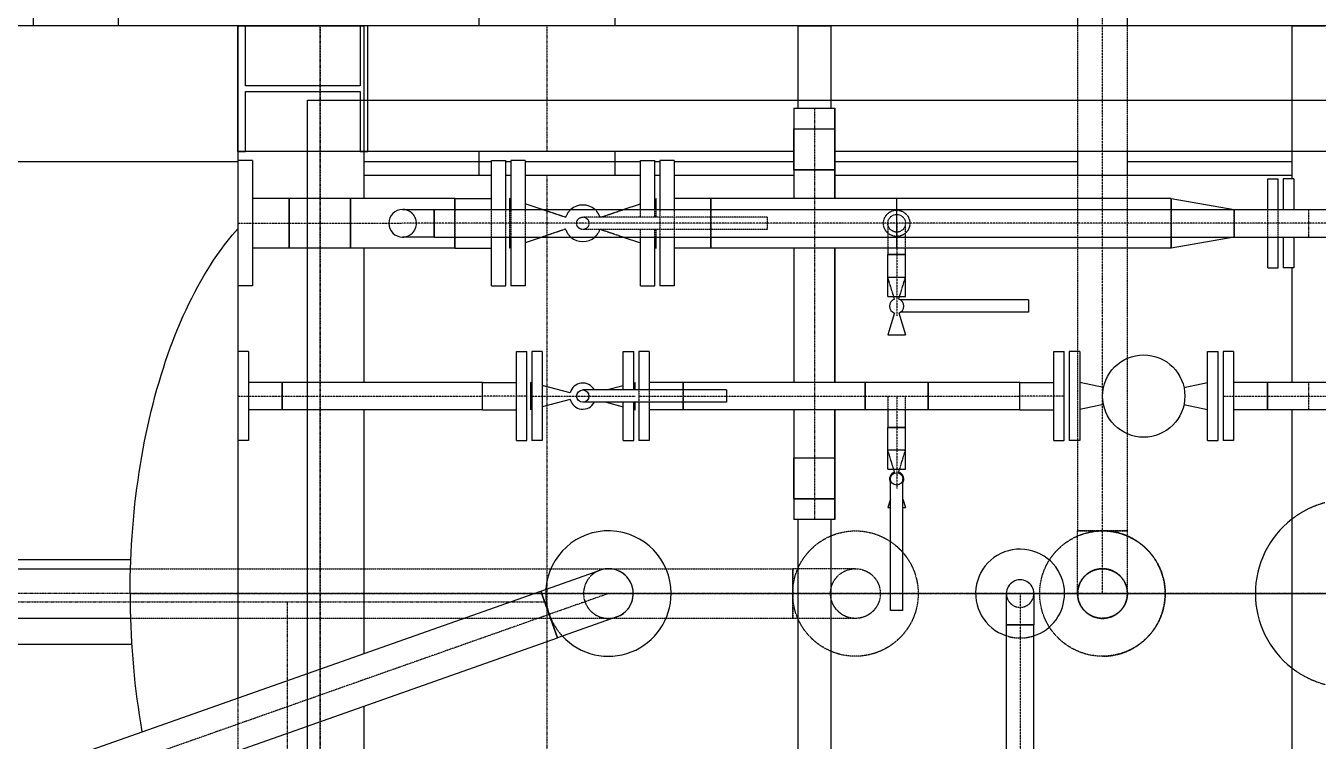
# Model space of a CAD drawing. Header units: millimetres. Extents: x -10011772 to -8149599, y 2847708 to 3434448.
# Drawn here: x -9495940 to -9492801, y 3199325 to 3201063 of the extents above; entities that cross this region are included whole.
import ezdxf

# ---------------------------------------------------------------- set-up
doc = ezdxf.new("R2010")
doc.units = ezdxf.units.MM
for name, pattern in [('DASHDOT2', [0.5, 0.25, -0.125, 0, -0.125]), ('DIVIDE2', [0.625, 0.25, -0.125, 0, -0.125, 0, -0.125]), ('HIDDEN2', [0.1875, 0.125, -0.0625])]:
    doc.linetypes.add(name, pattern=pattern)
doc.layers.add('总平面底图', color=9, linetype='Continuous')

# ---------------------------------------------------------------- blocks, each defined once
blk = doc.blocks.new('总平面底图 爆炸危险区 LOCATION I')
at = {"layer": '总平面底图', "linetype": 'Continuous'}
for p, q in [((227472.4, 137068.4), (227472.4, 136807.7)), ((226766.3, 137041.5), (226766.3, 136807.7)), ((226869.4, 136960.5), (226869.4, 136807.7)), ((228034.7, 136941.5), (228034.7, 136807.7)), ((228095, 136941.5), (228095, 136807.7)), ((227307.3, 136899.9), (227307.3, 136807.7)), ((227014.9, 136807.7), (226216.4, 136807.7)), ((226869.4, 136807.7), (226766.3, 136807.7)), ((227014.9, 136807.7), (227014.9, 136643.9)), ((227014.9, 136807.7), (227167.8, 136807.7)), ((227024.1, 136807.7), (227014.9, 136807.7)), ((227014.9, 136807.7), (227014.9, 136654.8)), ((231314.9, 136807.7), (227014.9, 136807.7)), ((227014.9, 136654.8), (227014.9, 136807.7)), ((227024.1, 136734.6), (227024.1, 136807.7)), ((227172.4, 136807.7), (227163.1, 136807.7)), ((227163.1, 136807.7), (227163.1, 136734.6)), ((227167.8, 136807.7), (227167.8, 136597.9)), ((227172.4, 136654.8), (227172.4, 136807.7)), ((227694.8, 136807.7), (227734.9, 136807.7)), ((227694.8, 136807.7), (227694.8, 136707.7)), ((227734.9, 136807.7), (227734.9, 136707.7)), ((228294.8, 136807.7), (228294.8, 136621.7)), ((228294.8, 136807.7), (228334.9, 136807.7)), ((227163.1, 136734.6), (227024.1, 136734.6)), ((227024.1, 136728), (227163.1, 136728)), ((227024.1, 136654.8), (227024.1, 136728)), ((227163.1, 136728), (227163.1, 136654.8)), ((227099.5, 135270), (227099.5, 136717.5)), ((227099.5, 136717.5), (231225.2, 136717.5)), ((227689.9, 136707.7), (227689.9, 136597.9)), ((227689.9, 136707.7), (227689.9, 136597.9)), ((227689.9, 136707.7), (227739.9, 136707.7)), ((227689.9, 136707.7), (227739.9, 136707.7)), ((227739.9, 136597.9), (227739.9, 136707.7)), ((227739.9, 136707.7), (227739.9, 136597.9)), ((227689.9, 136682.7), (227739.9, 136682.7)), ((227689.9, 136682.7), (227739.9, 136682.7)), ((227689.9, 136632.7), (227689.9, 136682.7)), ((227689.9, 136632.7), (227689.9, 136682.7)), ((227739.9, 136682.7), (227739.9, 136632.7)), ((227739.9, 136682.7), (227739.9, 136632.7)), ((227014.9, 136654.8), (227024.1, 136654.8)), ((227689.9, 136654.8), (227014.9, 136654.8)), ((227163.1, 136654.8), (227172.4, 136654.8)), ((227307.3, 136654.8), (227307.3, 136625.7)), ((227472.4, 136654.8), (227472.4, 136625.7)), ((229089.9, 136654.8), (227739.9, 136654.8)), ((228034.7, 136654.8), (228034.7, 136625.7)), ((228095, 136654.8), (228095, 136625.7)), ((227014.9, 136642.6), (226216.4, 136642.6)), ((227014.9, 136643.9), (227014.9, 136567.7)), ((227032.4, 136643.9), (227014.9, 136643.9)), ((227032.4, 136643.9), (227032.4, 136567.7)), ((227322.8, 136642.6), (227167.8, 136642.6)), ((227322.8, 136584.4), (227322.8, 136643.9)), ((227322.8, 136643.9), (227340.4, 136643.9)), ((227340.4, 136584.4), (227340.4, 136643.9)), ((227346.3, 136642.6), (227340.4, 136642.6)), ((227346.3, 136643.9), (227346.3, 136584.4)), ((227363.8, 136643.9), (227346.3, 136643.9)), ((227363.8, 136643.9), (227363.8, 136584.4)), ((227503.6, 136642.6), (227363.8, 136642.6)), ((227503.6, 136584.4), (227503.6, 136643.9)), ((227503.6, 136643.9), (227521.1, 136643.9)), ((227521.1, 136584.4), (227521.1, 136643.9)), ((227527.1, 136642.6), (227521.1, 136642.6)), ((227527.1, 136643.9), (227527.1, 136584.4)), ((227544.6, 136643.9), (227527.1, 136643.9)), ((227544.6, 136643.9), (227544.6, 136584.4)), ((227689.9, 136642.6), (227544.6, 136642.6)), ((227739.9, 136632.7), (227689.9, 136632.7)), ((227689.9, 136632.7), (227739.9, 136632.7)), ((228034.7, 136642.6), (227739.9, 136642.6)), ((228294.8, 136642.6), (228095, 136642.6)), ((227322.8, 136625.7), (227167.8, 136625.7)), ((227346.3, 136625.7), (227340.4, 136625.7)), ((227503.6, 136625.7), (227363.8, 136625.7)), ((227527.1, 136625.7), (227521.1, 136625.7)), ((227689.9, 136625.7), (227544.6, 136625.7)), ((228294.8, 136625.7), (227739.9, 136625.7)), ((228265.7, 136584.4), (228265.7, 136621.7)), ((228265.7, 136621.7), (228278.4, 136621.7)), ((228278.4, 136584.4), (228278.4, 136621.7)), ((228284.4, 136621.7), (228284.4, 136584.4)), ((228297.2, 136621.7), (228284.4, 136621.7)), ((228297.2, 136621.7), (228297.2, 136584.4)), ((227076.9, 136597.9), (227032.4, 136597.9)), ((227076.9, 136537.6), (227076.9, 136597.9)), ((227151.4, 136597.9), (227076.9, 136597.9)), ((227076.9, 136597.9), (227076.9, 136567.7)), ((227151.4, 136537.6), (227151.4, 136597.9)), ((227151.4, 136597.9), (227151.4, 136567.7)), ((227278.4, 136597.9), (227151.4, 136597.9)), ((227278.4, 136584.4), (227278.4, 136597.9)), ((227278.4, 136597.9), (227322.8, 136597.9)), ((227278.4, 136597.9), (227278.4, 136584.4)), ((227344.8, 136597.9), (227344.8, 136584.4)), ((227346.3, 136597.4), (227344.8, 136597.9)), ((227521.1, 136597.4), (227522.6, 136597.9)), ((227522.6, 136584.4), (227522.6, 136597.9)), ((227589, 136597.9), (227544.6, 136597.9)), ((227589, 136584.4), (227589, 136597.9)), ((227814.9, 136597.9), (227589, 136597.9)), ((227589, 136597.9), (227589, 136584.4)), ((227814.9, 136537.6), (227814.9, 136597.9)), ((228148.4, 136597.9), (227814.9, 136597.9)), ((228148.4, 136584.4), (228148.4, 136597.9)), ((228148.4, 136597.9), (228148.4, 136584.4)), ((228148.4, 136597.9), (228224.6, 136584.4)), ((227214.9, 136584.4), (227253, 136584.4)), ((227253, 136551), (227253, 136584.4)), ((227253, 136584.4), (227253, 136551)), ((227253, 136584.4), (229249.8, 136584.4)), ((227384.5, 136584.4), (227363.8, 136591.4)), ((227482.9, 136584.4), (227503.6, 136591.4)), ((227014.9, 136567.7), (227014.9, 136491.5)), ((227032.4, 136567.7), (227032.4, 136491.5)), ((227076.9, 136567.7), (227076.9, 136537.6)), ((227151.4, 136567.7), (227151.4, 136537.6)), ((227253, 136551), (227214.9, 136551)), ((227253, 136551), (229249.8, 136551)), ((227278.4, 136537.6), (227278.4, 136551)), ((227278.4, 136551), (227278.4, 136537.6)), ((227322.8, 136491.5), (227322.8, 136551)), ((227340.4, 136491.5), (227340.4, 136551)), ((227344.8, 136551), (227344.8, 136537.6)), ((227346.3, 136551), (227346.3, 136491.5)), ((227363.8, 136551), (227363.8, 136491.5)), ((227384.5, 136551), (227363.8, 136544)), ((227482.9, 136551), (227503.6, 136544)), ((227503.6, 136491.5), (227503.6, 136551)), ((227521.1, 136491.5), (227521.1, 136551)), ((227522.6, 136537.6), (227522.6, 136551)), ((227527.1, 136551), (227527.1, 136491.5)), ((227544.6, 136551), (227544.6, 136491.5)), ((227589, 136537.6), (227589, 136551)), ((227589, 136551), (227589, 136537.6)), ((228148.4, 136537.6), (228148.4, 136551)), ((228148.4, 136551), (228148.4, 136537.6)), ((228224.6, 136551), (228148.4, 136537.6)), ((228265.7, 136513.7), (228265.7, 136551)), ((228278.4, 136513.7), (228278.4, 136551)), ((228284.4, 136551), (228284.4, 136513.7)), ((228297.2, 136551), (228297.2, 136513.7)), ((227076.9, 136537.6), (227032.4, 136537.6)), ((227151.4, 136537.6), (227076.9, 136537.6)), ((227278.4, 136537.6), (227151.4, 136537.6)), ((227167.8, 136537.6), (227167.8, 136374.4)), ((227278.4, 136537.6), (227322.8, 136537.6)), ((227346.3, 136538.1), (227344.8, 136537.6)), ((227521.1, 136538.1), (227522.6, 136537.6)), ((227589, 136537.6), (227544.6, 136537.6)), ((227814.9, 136537.6), (227589, 136537.6)), ((227689.9, 136537.6), (227689.9, 136374.4)), ((227689.9, 136537.6), (227689.9, 136374.4)), ((227739.9, 136374.4), (227739.9, 136537.6)), ((227739.9, 136537.6), (227739.9, 136374.4)), ((227804.2, 136537.6), (227804.2, 136529.6)), ((228148.4, 136537.6), (227814.9, 136537.6)), ((227825.5, 136529.6), (227825.5, 136537.6)), ((227804.2, 136529.6), (227825.5, 136529.6)), ((227804.2, 136478.8), (227804.2, 136529.6)), ((227814.9, 136529.6), (227804.2, 136529.6)), ((227825.5, 136529.6), (227814.9, 136529.6)), ((227825.5, 136478.8), (227825.5, 136529.6)), ((228265.7, 136513.7), (228278.4, 136513.7)), ((228297.2, 136513.7), (228284.4, 136513.7)), ((228294.8, 136513.7), (228294.8, 136374.4)), ((227014.9, 136491.5), (227014.9, 136411.7)), ((227032.4, 136491.5), (227014.9, 136491.5)), ((227322.8, 136491.5), (227340.4, 136491.5)), ((227363.8, 136491.5), (227346.3, 136491.5)), ((227503.6, 136491.5), (227521.1, 136491.5)), ((227544.6, 136491.5), (227527.1, 136491.5)), ((227814.9, 136501.8), (227804.2, 136501.8)), ((227825.5, 136501.8), (227814.9, 136501.8)), ((227804.2, 136478.8), (227825.5, 136478.8)), ((227812.3, 136475.3), (227811.3, 136478.8)), ((227817.4, 136475.3), (227818.5, 136478.8)), ((227974.9, 136474.5), (227819.3, 136474.5)), ((227974.9, 136474.5), (227974.9, 136459.5)), ((227812.3, 136458.7), (227804.2, 136432.2)), ((227817.4, 136458.7), (227825.5, 136432.2)), ((227974.9, 136459.5), (227819.3, 136459.5)), ((227804.2, 136432.2), (227825.5, 136432.2)), ((227014.9, 136411.7), (227014.9, 136357.7)), ((227027.6, 136411.7), (227014.9, 136411.7)), ((227027.6, 136411.7), (227027.6, 136357.7)), ((227353, 136357.7), (227353, 136411.7)), ((227353, 136411.7), (227365.8, 136411.7)), ((227365.8, 136357.7), (227365.8, 136411.7)), ((227371.7, 136411.7), (227371.7, 136357.7)), ((227384.5, 136411.7), (227371.7, 136411.7)), ((227384.5, 136411.7), (227384.5, 136357.7)), ((227482.9, 136365.2), (227482.9, 136411.7)), ((227482.9, 136411.7), (227495.7, 136411.7)), ((227495.7, 136365.2), (227495.7, 136411.7)), ((227501.7, 136411.7), (227501.7, 136365.2)), ((227514.4, 136411.7), (227501.7, 136411.7)), ((227514.4, 136411.7), (227514.4, 136365.2)), ((228005.7, 136357.7), (228005.7, 136411.7)), ((228005.7, 136411.7), (228018.4, 136411.7)), ((228018.4, 136357.7), (228018.4, 136411.7)), ((228024.4, 136411.7), (228024.4, 136357.7)), ((228037.2, 136411.7), (228024.4, 136411.7)), ((228037.2, 136411.7), (228037.2, 136357.7)), ((228192.6, 136357.7), (228192.6, 136411.7)), ((228192.6, 136411.7), (228205.4, 136411.7)), ((228205.4, 136357.7), (228205.4, 136411.7)), ((228211.3, 136411.7), (228211.3, 136357.7)), ((228224.1, 136411.7), (228211.3, 136411.7)), ((228224.1, 136411.7), (228224.1, 136357.7)), ((227068.7, 136374.4), (227027.6, 136374.4)), ((227068.7, 136341), (227068.7, 136374.4)), ((227311.9, 136374.4), (227068.7, 136374.4)), ((227068.7, 136374.4), (227068.7, 136357.7)), ((227311.9, 136357.7), (227311.9, 136374.4)), ((227311.9, 136374.4), (227353, 136374.4)), ((227311.9, 136341), (227311.9, 136374.4)), ((227370.2, 136374.4), (227370.2, 136341)), ((227371.7, 136374), (227370.2, 136374.4)), ((227418.4, 136361.8), (227384.5, 136370.7)), ((227608.3, 136365.2), (227433.7, 136365.2)), ((227462.2, 136365.2), (227482.9, 136370.7)), ((227495.7, 136374), (227497.2, 136374.4)), ((227497.2, 136365.2), (227497.2, 136374.4)), ((227555.5, 136374.4), (227514.4, 136374.4)), ((227555.5, 136365.2), (227555.5, 136374.4)), ((227776.8, 136374.4), (227555.5, 136374.4)), ((227555.5, 136374.4), (227555.5, 136365.2)), ((227608.3, 136365.2), (227608.3, 136357.7)), ((227776.8, 136341), (227776.8, 136374.4)), ((227776.8, 136374.4), (227776.8, 136341)), ((227853, 136374.4), (227776.8, 136374.4)), ((227853, 136341), (227853, 136374.4)), ((227964.6, 136374.4), (227853, 136374.4)), ((227853, 136374.4), (227853, 136341)), ((227964.6, 136357.7), (227964.6, 136374.4)), ((227964.6, 136374.4), (228005.7, 136374.4)), ((227964.6, 136341), (227964.6, 136374.4)), ((228066, 136368), (228037.2, 136374.1)), ((228163.8, 136368), (228192.6, 136374.1)), ((228265.2, 136374.4), (228224.1, 136374.4)), ((228265.2, 136374.4), (228265.2, 136357.7)), ((228265.2, 136341), (228265.2, 136374.4)), ((228643.1, 136374.4), (228265.2, 136374.4)), ((227014.9, 136357.7), (227014.9, 136303.7)), ((227027.6, 136357.7), (227027.6, 136303.7)), ((227068.7, 136357.7), (227068.7, 136341)), ((227311.9, 136341), (227311.9, 136357.7)), ((227353, 136303.7), (227353, 136357.7)), ((227365.8, 136303.7), (227365.8, 136357.7)), ((227371.7, 136357.7), (227371.7, 136303.7)), ((227384.5, 136357.7), (227384.5, 136303.7)), ((227418.4, 136353.7), (227384.5, 136344.8)), ((227608.3, 136350.2), (227433.7, 136350.2)), ((227462.2, 136350.2), (227482.9, 136344.8)), ((227482.9, 136303.7), (227482.9, 136350.2)), ((227495.7, 136303.7), (227495.7, 136350.2)), ((227497.2, 136341), (227497.2, 136350.2)), ((227501.7, 136350.2), (227501.7, 136303.7)), ((227514.4, 136350.2), (227514.4, 136303.7)), ((227555.5, 136341), (227555.5, 136350.2)), ((227555.5, 136350.2), (227555.5, 136341)), ((227608.3, 136357.7), (227608.3, 136350.2)), ((227964.6, 136341), (227964.6, 136357.7)), ((228005.7, 136303.7), (228005.7, 136357.7)), ((228018.4, 136303.7), (228018.4, 136357.7)), ((228024.4, 136357.7), (228024.4, 136303.7)), ((228037.2, 136357.7), (228037.2, 136303.7)), ((228066, 136347.4), (228037.2, 136341.3)), ((228163.8, 136347.4), (228192.6, 136341.3)), ((228192.6, 136303.7), (228192.6, 136357.7)), ((228205.4, 136303.7), (228205.4, 136357.7)), ((228211.3, 136357.7), (228211.3, 136303.7)), ((228224.1, 136357.7), (228224.1, 136303.7)), ((228265.2, 136357.7), (228265.2, 136341)), ((227068.7, 136341), (227027.6, 136341)), ((227311.9, 136341), (227068.7, 136341)), ((227167.8, 136341), (227167.8, 136044.9)), ((227311.9, 136341), (227353, 136341)), ((227371.7, 136341.4), (227370.2, 136341)), ((227495.7, 136341.4), (227497.2, 136341)), ((227555.5, 136341), (227514.4, 136341)), ((227776.8, 136341), (227555.5, 136341)), ((227689.9, 136341), (227689.9, 136207.7)), ((227689.9, 136341), (227689.9, 136207.7)), ((227739.9, 136207.7), (227739.9, 136341)), ((227739.9, 136341), (227739.9, 136207.7)), ((227853, 136341), (227776.8, 136341)), ((227804.2, 136341), (227804.2, 136319.6)), ((227825.5, 136319.6), (227825.5, 136341)), ((227964.6, 136341), (227853, 136341)), ((227964.6, 136341), (228005.7, 136341)), ((228265.2, 136341), (228224.1, 136341)), ((228643.1, 136341), (228265.2, 136341)), ((228294.8, 136341), (228294.8, 135207.7)), ((227804.2, 136319.6), (227825.5, 136319.6)), ((227804.2, 136268.8), (227804.2, 136319.6)), ((227814.9, 136319.6), (227804.2, 136319.6)), ((227825.5, 136319.6), (227814.9, 136319.6)), ((227825.5, 136268.8), (227825.5, 136319.6)), ((227014.9, 136303.7), (227014.9, 135990.9)), ((227027.6, 136303.7), (227014.9, 136303.7)), ((227353, 136303.7), (227365.8, 136303.7)), ((227384.5, 136303.7), (227371.7, 136303.7)), ((227482.9, 136303.7), (227495.7, 136303.7)), ((227514.4, 136303.7), (227501.7, 136303.7)), ((228005.7, 136303.7), (228018.4, 136303.7)), ((228037.2, 136303.7), (228024.4, 136303.7)), ((228192.6, 136303.7), (228205.4, 136303.7)), ((228224.1, 136303.7), (228211.3, 136303.7)), ((227825.5, 136291.8), (227804.2, 136291.8)), ((227689.9, 136282.7), (227739.9, 136282.7)), ((227689.9, 136282.7), (227739.9, 136282.7)), ((227689.9, 136232.7), (227689.9, 136282.7)), ((227689.9, 136232.7), (227689.9, 136282.7)), ((227739.9, 136282.7), (227739.9, 136232.7)), ((227739.9, 136282.7), (227739.9, 136232.7)), ((227804.2, 136268.8), (227825.5, 136268.8)), ((227812.3, 136265.3), (227811.3, 136268.8)), ((227817.4, 136265.3), (227818.5, 136268.8)), ((227807.4, 136097), (227807.4, 136257)), ((227822.4, 136097), (227822.4, 136257)), ((227739.9, 136232.7), (227689.9, 136232.7)), ((227689.9, 136232.7), (227739.9, 136232.7)), ((227807.4, 136232.6), (227804.2, 136222.2)), ((227804.2, 136222.2), (227807.4, 136222.2)), ((227822.4, 136232.6), (227825.5, 136222.2)), ((227822.4, 136222.2), (227825.5, 136222.2)), ((227739.9, 136207.7), (227689.9, 136207.7)), ((227739.9, 136207.7), (227689.9, 136207.7)), ((227694.8, 136207.7), (227694.8, 135787.7)), ((227734.9, 136207.7), (227734.9, 135787.7)), ((226216.4, 136159.3), (226884.7, 136159.3)), ((225278.4, 136147.9), (226884.3, 136147.9)), ((227382.9, 136120.8), (227454.8, 136146.2)), ((226676.7, 135871.5), (227382.9, 136120.8)), ((227403, 136063.9), (227382.9, 136120.8)), ((227382.9, 136120.8), (227393, 136092.4)), ((227948.1, 136079.6), (227948.1, 136117.7)), ((227981.5, 136117.7), (227981.5, 136079.6)), ((227814.9, 136097), (227807.4, 136097)), ((227822.4, 136097), (227814.9, 136097)), ((225278.4, 136087.6), (226884.3, 136087.6)), ((227393, 136092.4), (227403, 136063.9)), ((227474.9, 136089.3), (227403, 136063.9)), ((227981.5, 136079.6), (227948.1, 136079.6)), ((227948.1, 136079.6), (227964.8, 136079.6)), ((227948.1, 135725.7), (227948.1, 136079.6)), ((227964.8, 136079.6), (227981.5, 136079.6)), ((227981.5, 135725.7), (227981.5, 136079.6)), ((226696.8, 135814.6), (227403, 136063.9)), ((226216.4, 136056.2), (226885.7, 136056.2)), ((227167.8, 135980.9), (227167.8, 135437.9))]:
    blk.add_line(p, q, dxfattribs=at)
at = {"layer": '总平面底图', "linetype": 'DIVIDE2'}
for p, q in [((228064.9, 136807.7), (228064.9, 136941.5)), ((228064.9, 136654.8), (228064.9, 136807.7)), ((228064.9, 136625.7), (228064.9, 136654.8)), ((228064.9, 136193.9), (228064.9, 136625.7)), ((227014.9, 136567.7), (227076.9, 136567.7)), ((227076.9, 136567.7), (227151.4, 136567.7)), ((227151.4, 136567.7), (227198.2, 136567.7)), ((227151.4, 136567.7), (227151.4, 136567.7)), ((227198.2, 136567.7), (227214.9, 136567.7)), ((227253, 136567.7), (227214.9, 136567.7)), ((227253, 136567.7), (227253, 136567.7)), ((227253, 136567.7), (227253, 136567.7)), ((229249.8, 136567.7), (227253, 136567.7)), ((227814.9, 136567.7), (227814.9, 136537.6)), ((227814.9, 136537.6), (227814.9, 136529.6)), ((227814.9, 136529.6), (227814.9, 136501.8)), ((227814.9, 136529.6), (227814.9, 136529.6)), ((227814.9, 136529.6), (227814.9, 136529.6)), ((227814.9, 136501.8), (227814.9, 136478.8)), ((227814.9, 136478.8), (227814.9, 136455.2)), ((227014.9, 136357.7), (227068.7, 136357.7)), ((227068.7, 136357.7), (227311.9, 136357.7)), ((227365.8, 136357.7), (227311.9, 136357.7)), ((227370.2, 136357.7), (227497.2, 136357.7)), ((227501.7, 136357.7), (227555.5, 136357.7)), ((227555.5, 136357.7), (227608.3, 136357.7)), ((227608.3, 136357.7), (227776.8, 136357.7)), ((227776.8, 136357.7), (227776.8, 136357.7)), ((227776.8, 136357.7), (227853, 136357.7)), ((227814.9, 136357.7), (227814.9, 136341)), ((227853, 136357.7), (227964.6, 136357.7)), ((227853, 136357.7), (227853, 136357.7)), ((227853, 136357.7), (227853, 136357.7)), ((228018.4, 136357.7), (227964.6, 136357.7)), ((228211.3, 136357.7), (228265.2, 136357.7)), ((228265.2, 136357.7), (228643.1, 136357.7)), ((227814.9, 136341), (227814.9, 136319.6)), ((227814.9, 136319.6), (227814.9, 136291.8)), ((227814.9, 136319.6), (227814.9, 136319.6)), ((227814.9, 136319.6), (227814.9, 136319.6)), ((227814.9, 136291.8), (227814.9, 136268.8)), ((227814.9, 136268.8), (227814.9, 136245.2)), ((228064.9, 136193.9), (228064.9, 136193.9)), ((228064.9, 136193.9), (228064.9, 136193.9)), ((227464.8, 136117.7), (227393, 136092.4)), ((227964.8, 136117.7), (227964.8, 136117.7)), ((227964.8, 136117.7), (227964.8, 136079.6)), ((227393, 136092.4), (226686.7, 135843.1)), ((227393, 136092.4), (227393, 136092.4)), ((227393, 136092.4), (227393, 136092.4)), ((227964.8, 136079.6), (227964.8, 136079.6)), ((227964.8, 136079.6), (227964.8, 136079.6)), ((227964.8, 136079.6), (227964.8, 135728.4))]:
    blk.add_line(p, q, dxfattribs=at)
at = {"layer": '总平面底图', "linetype": 'DASHDOT2'}
for p, q in [((227114.3, 136807.7), (227114.3, 135207.7)), ((227114.9, 136807.7), (227114.9, 135207.7)), ((227389.9, 136807.7), (227389.9, 136654.8)), ((227714.9, 136707.7), (227714.9, 136207.7)), ((227389.9, 136625.7), (227389.9, 135598.2)), ((228314.9, 136584.4), (228314.9, 136551)), ((228314.9, 136374.4), (228314.9, 136341)), ((226883.8, 136117.7), (224264.8, 136117.7)), ((228341.8, 136117.7), (226883.8, 136117.7)), ((226883.8, 136117.7), (228341.8, 136117.7)), ((228341.8, 136117.7), (227014.8, 136117.7)), ((227899.8, 136117.7), (228341.8, 136117.7)), ((226164.9, 136107.7), (227389.8, 136107.7)), ((227074.9, 135207.7), (227074.9, 136107.7)), ((227014.9, 135990.9), (227014.9, 135926.9))]:
    blk.add_line(p, q, dxfattribs=at)
at = {"layer": '总平面底图', "linetype": 'HIDDEN2'}
for p, q in [((228034.7, 136807.7), (228034.7, 136654.8)), ((228095, 136807.7), (228095, 136654.8)), ((228034.7, 136625.7), (228034.7, 136193.9)), ((228095, 136625.7), (228095, 136193.9)), ((227278.4, 136567.7), (227278.4, 136584.4)), ((227278.4, 136584.4), (227278.4, 136567.7)), ((227322.8, 136567.7), (227322.8, 136584.4)), ((227340.4, 136567.7), (227340.4, 136584.4)), ((227344.8, 136584.4), (227344.8, 136551)), ((227346.3, 136584.4), (227346.3, 136567.7)), ((227363.8, 136584.4), (227363.8, 136567.7)), ((227412.7, 136574.9), (227384.5, 136584.4)), ((227455.8, 136575.2), (227482.9, 136584.4)), ((227503.6, 136575.2), (227503.6, 136584.4)), ((227521.1, 136575.2), (227521.1, 136584.4)), ((227522.6, 136575.2), (227522.6, 136584.4)), ((227527.1, 136584.4), (227527.1, 136567.7)), ((227544.6, 136584.4), (227544.6, 136567.7)), ((227589, 136551), (227589, 136584.4)), ((227589, 136584.4), (227589, 136567.7)), ((228148.4, 136551), (228148.4, 136584.4)), ((228148.4, 136584.4), (228148.4, 136567.7)), ((228224.6, 136567.7), (228224.6, 136584.4)), ((228224.6, 136584.4), (228224.6, 136567.7)), ((228265.7, 136567.7), (228265.7, 136584.4)), ((228278.4, 136567.7), (228278.4, 136584.4)), ((227278.4, 136551), (227278.4, 136567.7)), ((227278.4, 136567.7), (227278.4, 136551)), ((227322.8, 136551), (227322.8, 136567.7)), ((227340.4, 136551), (227340.4, 136567.7)), ((227346.3, 136567.7), (227346.3, 136551)), ((227363.8, 136567.7), (227363.8, 136551)), ((227657.6, 136575.2), (227433.7, 136575.2)), ((227527.1, 136567.7), (227527.1, 136551)), ((227544.6, 136567.7), (227544.6, 136551)), ((227589, 136567.7), (227589, 136551)), ((227657.6, 136575.2), (227657.6, 136567.7)), ((227657.6, 136567.7), (227657.6, 136560.2)), ((227804.2, 136567.7), (227804.2, 136537.6)), ((227825.5, 136537.6), (227825.5, 136567.7)), ((228148.4, 136567.7), (228148.4, 136551)), ((228224.6, 136551), (228224.6, 136567.7)), ((228224.6, 136567.7), (228224.6, 136551)), ((228265.7, 136551), (228265.7, 136567.7)), ((228278.4, 136551), (228278.4, 136567.7)), ((227412.7, 136560.6), (227384.5, 136551)), ((227657.6, 136560.2), (227433.7, 136560.2)), ((227455.8, 136560.2), (227482.9, 136551)), ((227503.6, 136551), (227503.6, 136560.2)), ((227521.1, 136551), (227521.1, 136560.2)), ((227522.6, 136551), (227522.6, 136560.2)), ((227811.3, 136478.8), (227804.2, 136501.8)), ((227818.5, 136478.8), (227825.5, 136501.8)), ((227501.7, 136365.2), (227501.7, 136357.7)), ((227514.4, 136365.2), (227514.4, 136357.7)), ((227555.5, 136350.2), (227555.5, 136365.2)), ((227555.5, 136365.2), (227555.5, 136357.7)), ((227501.7, 136357.7), (227501.7, 136350.2)), ((227514.4, 136357.7), (227514.4, 136350.2)), ((227555.5, 136357.7), (227555.5, 136350.2)), ((227804.2, 136357.7), (227804.2, 136341)), ((227825.5, 136341), (227825.5, 136357.7)), ((227811.3, 136268.8), (227804.2, 136291.8)), ((227818.5, 136268.8), (227825.5, 136291.8)), ((228034.7, 136193.9), (228064.8, 136193.9)), ((228064.8, 136193.9), (228034.7, 136193.9)), ((228064.8, 136193.9), (228064.9, 136193.9)), ((228095, 136193.9), (228064.8, 136193.9)), ((228064.8, 136193.9), (228064.8, 136193.9)), ((228064.9, 136193.9), (228095, 136193.9)), ((226884.3, 136147.9), (227688.6, 136147.9)), ((227688.6, 136117.7), (227688.6, 136147.9)), ((227764.8, 136147.9), (227688.6, 136147.9)), ((227688.6, 136147.9), (227688.6, 136087.6)), ((228064.8, 136147.9), (228064.9, 136147.9)), ((227688.6, 136087.6), (227688.6, 136117.7)), ((226884.3, 136087.6), (227688.6, 136087.6)), ((227688.6, 136087.6), (227764.8, 136087.6)), ((228064.8, 136087.6), (228064.9, 136087.6)), ((228064.8, 136041.5), (228064.8, 136041.5))]:
    blk.add_line(p, q, dxfattribs=at)
for centre, radius in [((227814.9, 136567.7), 16), ((227433.7, 136567.7), 7.5), ((227814.9, 136567.7), 10.7), ((227764.8, 136117.7), 76.2), ((228064.8, 136117.7), 76.2), ((227764.8, 136117.7), 30.2), ((228064.9, 136117.7), 30.2), ((228064.8, 136117.7), 30.2), ((228064.8, 136117.7), 30.2)]:
    blk.add_circle(centre, radius, dxfattribs=at)
at = {"layer": '总平面底图', "linetype": 'Continuous'}
for centre, radius in [((228114.9, 136357.7), 50), ((227433.7, 136357.7), 7.5), ((227814.9, 136257), 7.5)]:
    blk.add_circle(centre, radius, dxfattribs=at)
for centre, radius, start, end in [((227214.9, 136567.7), 16.7, 90, 270), ((227214.9, 136567.7), 16.7, 90, 270), ((227433.7, 136567.7), 22.2, 48.7143, 131.2857), ((227433.7, 136567.7), 22.2, 228.7143, 311.2857), ((227814.9, 136467), 8.7, 107.0439, 252.9561), ((227814.9, 136467), 8.7, 0, 72.9561), ((227814.9, 136467), 8.7, 287.0439, 0), ((227433.7, 136357.7), 15.9, 28.1929, 165.2649), ((227433.7, 136357.7), 15.9, 194.7351, 331.8072), ((227814.9, 136257), 8.7, 107.0439, 210.4447), ((227814.9, 136257), 8.7, 0, 72.9561), ((227814.9, 136257), 8.7, 329.5553, 0), ((228364.8, 136117.7), 114.3, 127.7813, 232.2187), ((228364.8, 136117.7), 114.3, 127.7813, 232.2187), ((227464.8, 136117.7), 76.2, 0, 176.1229), ((227964.8, 136117.7), 54, 0, 251.9762), ((227464.8, 136117.7), 30.2, 289.4409, 109.4409), ((227464.8, 136117.7), 30.2, 0, 109.4409), ((227964.8, 136117.7), 16.7, 0, 180.09), ((227464.8, 136117.7), 76.2, 222.7588, 0), ((227464.8, 136117.7), 30.2, 289.4409, 0), ((227964.8, 136117.7), 54, 288.0238, 0)]:
    blk.add_arc(centre, radius, start, end, dxfattribs=at)
at = {"layer": '总平面底图', "linetype": 'HIDDEN2'}
for centre, radius, start, end in [((227214.9, 136567.7), 16.7, 0, 90), ((227433.7, 136567.7), 22.2, 131.2857, 161.2587), ((227433.7, 136567.7), 22.2, 19.7221, 48.7143), ((227214.9, 136567.7), 16.7, 270, 0), ((227433.7, 136567.7), 22.2, 198.7413, 228.7143), ((227433.7, 136567.7), 22.2, 311.2857, 340.2779), ((228364.8, 136117.7), 114.3, 105.1613, 127.7813), ((228064.8, 136117.7), 76.2, 0, 90), ((227464.8, 136117.7), 30.2, 109.4409, 289.4409), ((228064.9, 136117.7), 30.2, 90.0404, 269.9596), ((228064.9, 136117.7), 30.2, 270, 90), ((227464.8, 136117.7), 76.2, 176.1229, 222.7588), ((227964.8, 136117.7), 16.7, 180.09, 0), ((228064.8, 136117.7), 76.2, 270, 0), ((227964.8, 136117.7), 54, 251.9762, 288.0238), ((228364.8, 136117.7), 114.3, 232.2187, 254.8387)]:
    blk.add_arc(centre, radius, start, end, dxfattribs=at)
at = {"layer": '总平面底图', "linetype": 'DIVIDE2'}
blk.add_ellipse((228064.9, 136193.9), major_axis=(0, -76.2), ratio=0.000138, start_param=0, end_param=1.570796, dxfattribs=at)
at = {"layer": '总平面底图', "linetype": 'Continuous'}
for points in [[(226989.4, 136528.7), (226997.5, 136540.5), (227006.1, 136551.3), (227014.9, 136561.1)], [(226883.8, 136117.7), (226883.8, 136064.5), (226888.1, 136011.3), (226896.4, 135960.7)], [(226896.4, 135960.7), (226897, 135957), (226897.6, 135953.4), (226898.2, 135949.7)]]:
    blk.add_open_spline(points, degree=3, dxfattribs=at)
blk.add_open_spline([(226883.8, 136117.7), (226883.8, 136170.9), (226888.1, 136224.1), (226896.4, 136274.7), (226904.7, 136325.3), (226917, 136373.3), (226932.7, 136416.3), (226948.5, 136459.3), (226967.7, 136497.4), (226989.4, 136528.7)], degree=3, knots=[4.712389, 4.712389, 4.712389, 4.712389, 5.0265482, 5.0265482, 5.0265482, 5.3407075, 5.3407075, 5.3407075, 5.6548668, 5.6548668, 5.6548668, 5.6548668], dxfattribs=at)
at = {"layer": '总平面底图', "linetype": 'HIDDEN2'}
for points in [[(228034.7, 136191.6), (228034.7, 136192.4), (228034.7, 136193.2), (228034.7, 136193.9)], [(228034.7, 136167.8), (228034.7, 136175.4), (228034.7, 136183.5), (228034.7, 136191.6)], [(228095, 136193.9), (228095, 136185.7), (228095, 136177.3), (228095, 136169.5)], [(228034.7, 136146.6), (228034.7, 136152.9), (228034.7, 136160.2), (228034.7, 136167.8)], [(228095, 136169.5), (228095, 136161.9), (228095, 136154.5), (228095, 136148.1)], [(228034.7, 136130.2), (228034.7, 136134.7), (228034.7, 136140.3), (228034.7, 136146.6)], [(228055.2, 136146.3), (228052.2, 136145.3), (228049.3, 136143.7), (228046.7, 136141.8)], [(228064.9, 136147.9), (228061.6, 136147.9), (228058.3, 136147.3), (228055.2, 136146.3)], [(228095, 136148.1), (228095, 136141.6), (228095, 136135.8), (228095, 136131.2)], [(228034.7, 136120.4), (228034.7, 136122.5), (228034.7, 136125.9), (228034.7, 136130.2)], [(228040.1, 136134.9), (228038.2, 136132.2), (228036.8, 136129.3), (228035.9, 136126.2)], [(228046.7, 136141.8), (228044.2, 136139.9), (228041.9, 136137.5), (228040.1, 136134.9)], [(228095, 136131.2), (228095, 136126.6), (228095, 136123.1), (228095, 136120.8)], [(228034.9, 136121.5), (228034.8, 136120.8), (228034.8, 136120), (228034.7, 136119.2)], [(228034.7, 136118.1), (228034.7, 136118.5), (228034.7, 136119.3), (228034.7, 136120.4)], [(228034.7, 136119.2), (228034.7, 136119), (228034.7, 136118.9), (228034.7, 136118.7)], [(228034.7, 136118.7), (228034.7, 136118.6), (228034.7, 136118.6), (228034.7, 136118.5)], [(228034.7, 136118.5), (228034.7, 136118.4), (228034.7, 136118.3), (228034.7, 136118.3)], [(228034.7, 136118.3), (228034.7, 136118.2), (228034.7, 136118.2), (228034.7, 136118.1)], [(228034.7, 136118.1), (228034.7, 136118.1), (228034.7, 136118), (228034.7, 136118)], [(228034.7, 136117.9), (228034.7, 136117.9), (228034.7, 136118), (228034.7, 136118.1)], [(228034.7, 136118), (228034.7, 136118), (228034.7, 136117.9), (228034.7, 136117.9)], [(228034.7, 136117.9), (228034.7, 136117.9), (228034.7, 136117.9), (228034.7, 136117.9)], [(228034.7, 136117.9), (228034.7, 136117.9), (228034.7, 136117.9), (228034.7, 136117.9)], [(228035.9, 136126.2), (228035.5, 136124.7), (228035.2, 136123.1), (228034.9, 136121.5)], [(228094.6, 136112.4), (228094.1, 136109.6), (228093.2, 136106.9), (228091.9, 136104.3)], [(228094.9, 136115.1), (228094.8, 136114.2), (228094.7, 136113.3), (228094.6, 136112.4)], [(228095, 136116.4), (228095, 136116), (228095, 136115.5), (228094.9, 136115.1)], [(228095, 136120.8), (228095, 136119.6), (228095, 136118.8), (228095, 136118.3)], [(228095, 136118.3), (228095, 136118), (228095, 136117.9), (228095, 136117.7)], [(228095, 136117.7), (228095, 136117.6), (228095, 136117.6), (228095, 136117.5)], [(228095, 136117.5), (228095, 136117.4), (228095, 136117.4), (228095, 136117.4)], [(228095, 136117.4), (228095, 136117.3), (228095, 136117.3), (228095, 136117.2)], [(228095, 136117.2), (228095, 136117.1), (228095, 136117), (228095, 136117)], [(228095, 136117), (228095, 136116.8), (228095, 136116.6), (228095, 136116.4)], [(228086.3, 136096.5), (228084, 136094.2), (228081.4, 136092.3), (228078.5, 136090.8)], [(228091.9, 136104.3), (228090.5, 136101.5), (228088.6, 136098.8), (228086.3, 136096.5)], [(228069.4, 136087.9), (228067.9, 136087.7), (228066.4, 136087.6), (228064.9, 136087.6)], [(228078.5, 136090.8), (228075.7, 136089.4), (228072.6, 136088.4), (228069.4, 136087.9)]]:
    blk.add_open_spline(points, degree=3, dxfattribs=at)

msp = doc.modelspace()

# ---------------------------------------------------------------- block references
at = {"layer": '总平面底图', "xscale": 2, "yscale": 2, "zscale": 2}
msp.add_blockref('总平面底图 爆炸危险区 LOCATION I', (-9949454.3, 2927447.9), dxfattribs=at)

doc.saveas('drawing.dxf')
